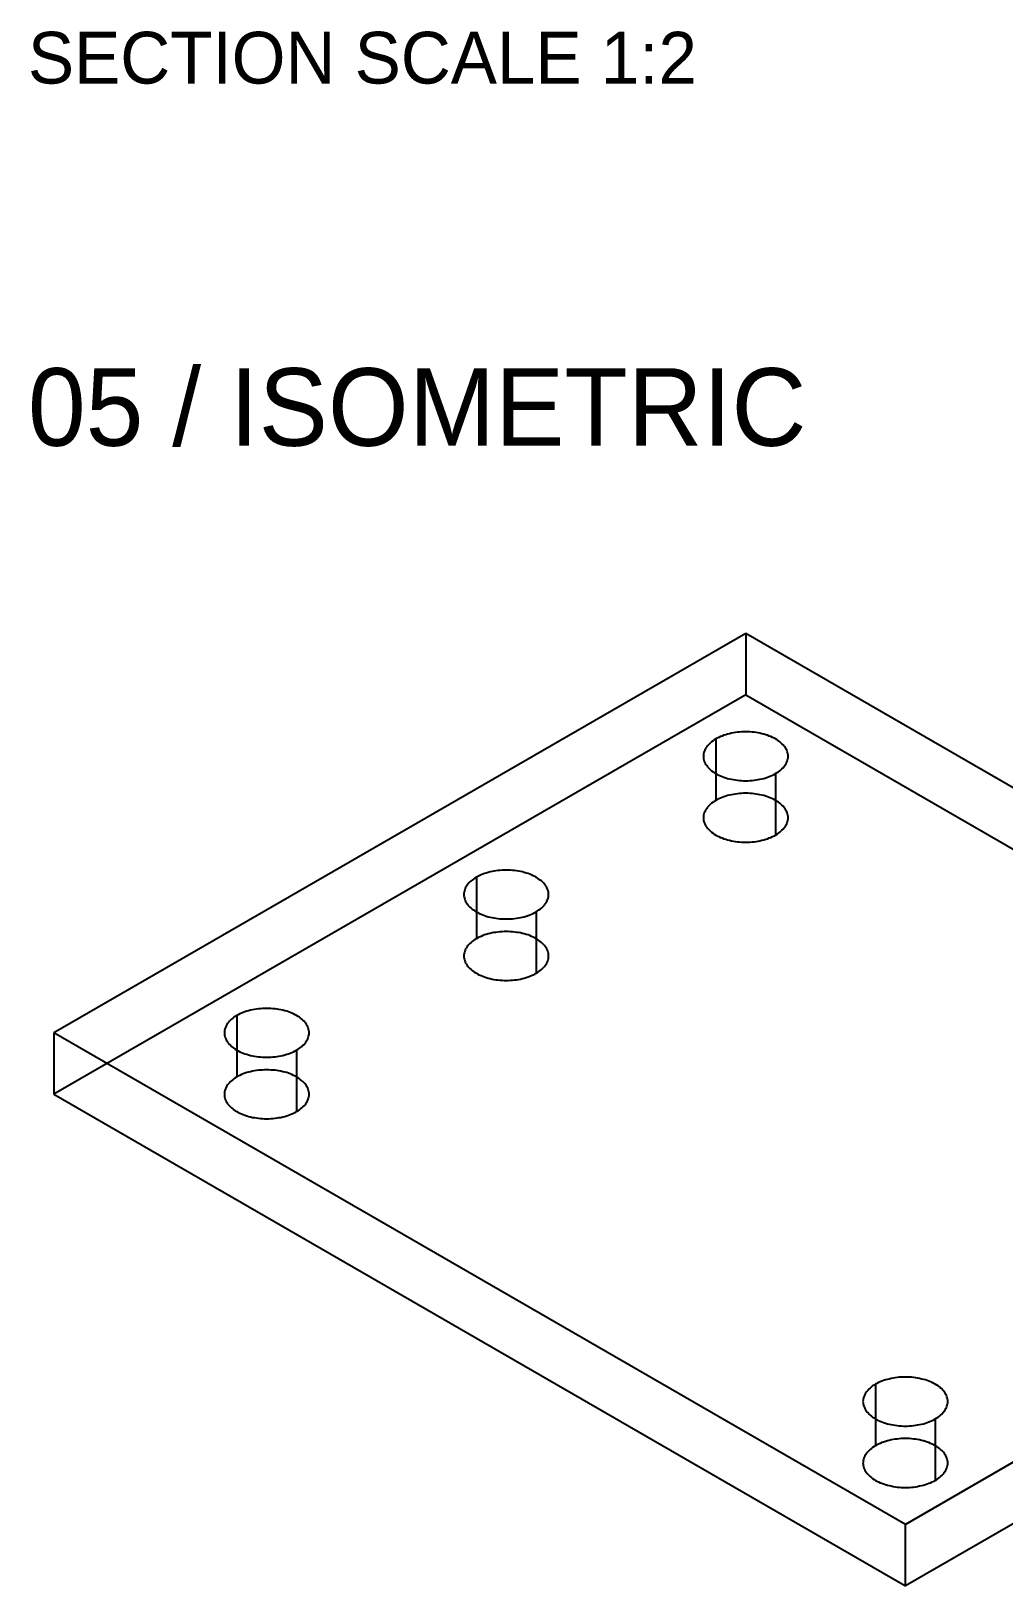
# Model space of a CAD drawing. Header units: inches. Extents: x 0.9 to 67.1, y 0.9 to 43.1.
# Drawn here: x 54.52 to 60.79, y 21.35 to 31.37 of the extents above; entities that cross this region are included whole.
import ezdxf

# ---------------------------------------------------------------- set-up
doc = ezdxf.new("R2010")
doc.units = ezdxf.units.IN
doc.header["$MEASUREMENT"] = 0

msp = doc.modelspace()

# ---------------------------------------------------------------- linework, layer by layer
at = {"layer": 'OUTLINE'}
for p, q in [((59.125, 27.485), (54.667, 24.912)), ((64.611, 24.318), (59.125, 27.485)), ((59.125, 27.485), (59.125, 27.089)), ((59.125, 27.089), (54.667, 24.516)), ((59.125, 27.089), (64.611, 23.922)), ((59.084, 26.849), (59.071, 26.848)), ((59.098, 26.85), (59.084, 26.849)), ((59.111, 26.851), (59.098, 26.85)), ((59.125, 26.851), (59.111, 26.851)), ((59.138, 26.851), (59.125, 26.851)), ((59.151, 26.85), (59.138, 26.851)), ((59.165, 26.849), (59.151, 26.85)), ((59.178, 26.848), (59.165, 26.849)), ((58.873, 26.754), (58.868, 26.747)), ((58.878, 26.761), (58.873, 26.754)), ((58.884, 26.768), (58.878, 26.761)), ((58.891, 26.774), (58.884, 26.768)), ((58.898, 26.781), (58.891, 26.774)), ((58.905, 26.787), (58.898, 26.781)), ((58.914, 26.793), (58.905, 26.787)), ((58.922, 26.799), (58.914, 26.793)), ((58.932, 26.805), (58.922, 26.799)), ((58.941, 26.81), (58.932, 26.805)), ((58.932, 26.805), (58.932, 26.409)), ((58.951, 26.815), (58.941, 26.81)), ((58.962, 26.82), (58.951, 26.815)), ((58.973, 26.824), (58.962, 26.82)), ((58.984, 26.829), (58.973, 26.824)), ((58.996, 26.832), (58.984, 26.829)), ((59.008, 26.836), (58.996, 26.832)), ((59.02, 26.839), (59.008, 26.836)), ((59.033, 26.842), (59.02, 26.839)), ((59.045, 26.844), (59.033, 26.842)), ((59.058, 26.846), (59.045, 26.844)), ((59.071, 26.848), (59.058, 26.846)), ((59.191, 26.846), (59.178, 26.848)), ((59.204, 26.844), (59.191, 26.846)), ((59.216, 26.842), (59.204, 26.844)), ((59.229, 26.839), (59.216, 26.842)), ((59.241, 26.836), (59.229, 26.839)), ((59.253, 26.832), (59.241, 26.836)), ((59.265, 26.829), (59.253, 26.832)), ((59.276, 26.824), (59.265, 26.829)), ((59.287, 26.82), (59.276, 26.824)), ((59.298, 26.815), (59.287, 26.82)), ((59.308, 26.81), (59.298, 26.815)), ((59.317, 26.805), (59.308, 26.81)), ((59.327, 26.799), (59.317, 26.805)), ((59.335, 26.793), (59.327, 26.799)), ((59.344, 26.787), (59.335, 26.793)), ((59.351, 26.781), (59.344, 26.787)), ((59.358, 26.774), (59.351, 26.781)), ((59.365, 26.768), (59.358, 26.774)), ((59.371, 26.761), (59.365, 26.768)), ((59.377, 26.754), (59.371, 26.761)), ((59.381, 26.747), (59.377, 26.754)), ((58.853, 26.709), (58.852, 26.701)), ((58.852, 26.701), (58.852, 26.694)), ((58.852, 26.694), (58.852, 26.686)), ((58.852, 26.686), (58.853, 26.678)), ((58.855, 26.717), (58.853, 26.709)), ((58.853, 26.678), (58.855, 26.67)), ((58.857, 26.724), (58.855, 26.717)), ((58.855, 26.67), (58.857, 26.663)), ((58.86, 26.732), (58.857, 26.724)), ((58.857, 26.663), (58.86, 26.655)), ((58.863, 26.739), (58.86, 26.732)), ((58.86, 26.655), (58.863, 26.648)), ((58.868, 26.747), (58.863, 26.739)), ((59.386, 26.739), (59.381, 26.747)), ((59.389, 26.732), (59.386, 26.739)), ((59.386, 26.648), (59.389, 26.655)), ((59.392, 26.724), (59.389, 26.732)), ((59.389, 26.655), (59.392, 26.663)), ((59.394, 26.717), (59.392, 26.724)), ((59.392, 26.663), (59.394, 26.67)), ((59.396, 26.709), (59.394, 26.717)), ((59.394, 26.67), (59.396, 26.678)), ((59.397, 26.701), (59.396, 26.709)), ((59.396, 26.678), (59.397, 26.686)), ((59.397, 26.694), (59.397, 26.701)), ((59.397, 26.686), (59.397, 26.694)), ((58.863, 26.648), (58.868, 26.64)), ((58.868, 26.64), (58.873, 26.633)), ((58.873, 26.633), (58.878, 26.626)), ((58.878, 26.626), (58.884, 26.619)), ((58.884, 26.619), (58.891, 26.613)), ((58.891, 26.613), (58.898, 26.606)), ((58.898, 26.606), (58.905, 26.6)), ((58.905, 26.6), (58.914, 26.594)), ((58.914, 26.594), (58.922, 26.588)), ((58.922, 26.588), (58.932, 26.582)), ((58.932, 26.582), (58.941, 26.577)), ((58.941, 26.577), (58.951, 26.572)), ((58.951, 26.572), (58.962, 26.567)), ((58.962, 26.567), (58.973, 26.563)), ((58.973, 26.563), (58.984, 26.558)), ((58.984, 26.558), (58.996, 26.555)), ((58.996, 26.555), (59.008, 26.551)), ((59.008, 26.551), (59.02, 26.548)), ((59.229, 26.548), (59.241, 26.551)), ((59.241, 26.551), (59.253, 26.555)), ((59.253, 26.555), (59.265, 26.558)), ((59.265, 26.558), (59.276, 26.563)), ((59.276, 26.563), (59.287, 26.567)), ((59.287, 26.567), (59.298, 26.572)), ((59.298, 26.572), (59.308, 26.577)), ((59.308, 26.577), (59.317, 26.582)), ((59.317, 26.582), (59.327, 26.588)), ((59.317, 26.582), (59.317, 26.186)), ((59.327, 26.588), (59.335, 26.594)), ((59.335, 26.594), (59.344, 26.6)), ((59.344, 26.6), (59.351, 26.606)), ((59.351, 26.606), (59.358, 26.613)), ((59.358, 26.613), (59.365, 26.619)), ((59.365, 26.619), (59.371, 26.626)), ((59.371, 26.626), (59.377, 26.633)), ((59.377, 26.633), (59.381, 26.64)), ((59.381, 26.64), (59.386, 26.648)), ((59.02, 26.548), (59.033, 26.545)), ((59.033, 26.545), (59.045, 26.543)), ((59.045, 26.448), (59.033, 26.446)), ((59.045, 26.543), (59.058, 26.541)), ((59.058, 26.45), (59.045, 26.448)), ((59.058, 26.541), (59.071, 26.539)), ((59.071, 26.452), (59.058, 26.45)), ((59.071, 26.539), (59.084, 26.538)), ((59.084, 26.453), (59.071, 26.452)), ((59.084, 26.538), (59.098, 26.537)), ((59.098, 26.454), (59.084, 26.453)), ((59.098, 26.537), (59.111, 26.536)), ((59.111, 26.455), (59.098, 26.454)), ((59.111, 26.536), (59.125, 26.536)), ((59.125, 26.455), (59.111, 26.455)), ((59.125, 26.536), (59.138, 26.536)), ((59.138, 26.455), (59.125, 26.455)), ((59.138, 26.536), (59.151, 26.537)), ((59.151, 26.454), (59.138, 26.455)), ((59.151, 26.537), (59.165, 26.538)), ((59.165, 26.453), (59.151, 26.454)), ((59.165, 26.538), (59.178, 26.539)), ((59.178, 26.452), (59.165, 26.453)), ((59.178, 26.539), (59.191, 26.541)), ((59.191, 26.45), (59.178, 26.452)), ((59.191, 26.541), (59.204, 26.543)), ((59.204, 26.448), (59.191, 26.45)), ((59.204, 26.543), (59.216, 26.545)), ((59.216, 26.446), (59.204, 26.448)), ((59.216, 26.545), (59.229, 26.548)), ((58.868, 26.351), (58.863, 26.343)), ((58.873, 26.358), (58.868, 26.351)), ((58.878, 26.365), (58.873, 26.358)), ((58.884, 26.372), (58.878, 26.365)), ((58.891, 26.379), (58.884, 26.372)), ((58.898, 26.385), (58.891, 26.379)), ((58.905, 26.391), (58.898, 26.385)), ((58.914, 26.397), (58.905, 26.391)), ((58.922, 26.403), (58.914, 26.397)), ((58.932, 26.409), (58.922, 26.403)), ((58.941, 26.414), (58.932, 26.409)), ((58.951, 26.419), (58.941, 26.414)), ((58.962, 26.424), (58.951, 26.419)), ((58.973, 26.428), (58.962, 26.424)), ((58.984, 26.433), (58.973, 26.428)), ((58.996, 26.436), (58.984, 26.433)), ((59.008, 26.44), (58.996, 26.436)), ((59.02, 26.443), (59.008, 26.44)), ((59.033, 26.446), (59.02, 26.443)), ((59.229, 26.443), (59.216, 26.446)), ((59.241, 26.44), (59.229, 26.443)), ((59.253, 26.436), (59.241, 26.44)), ((59.265, 26.433), (59.253, 26.436)), ((59.276, 26.428), (59.265, 26.433)), ((59.287, 26.424), (59.276, 26.428)), ((59.298, 26.419), (59.287, 26.424)), ((59.308, 26.414), (59.298, 26.419)), ((59.317, 26.409), (59.308, 26.414)), ((59.327, 26.403), (59.317, 26.409)), ((59.335, 26.397), (59.327, 26.403)), ((59.344, 26.391), (59.335, 26.397)), ((59.351, 26.385), (59.344, 26.391)), ((59.358, 26.379), (59.351, 26.385)), ((59.365, 26.372), (59.358, 26.379)), ((59.371, 26.365), (59.365, 26.372)), ((59.377, 26.358), (59.371, 26.365)), ((59.381, 26.351), (59.377, 26.358)), ((59.386, 26.343), (59.381, 26.351)), ((58.853, 26.313), (58.852, 26.305)), ((58.852, 26.305), (58.852, 26.298)), ((58.852, 26.298), (58.852, 26.29)), ((58.852, 26.29), (58.853, 26.282)), ((58.855, 26.321), (58.853, 26.313)), ((58.853, 26.282), (58.855, 26.274)), ((58.857, 26.328), (58.855, 26.321)), ((58.855, 26.274), (58.857, 26.267)), ((58.86, 26.336), (58.857, 26.328)), ((58.857, 26.267), (58.86, 26.259)), ((58.863, 26.343), (58.86, 26.336)), ((58.86, 26.259), (58.863, 26.252)), ((58.863, 26.252), (58.868, 26.244)), ((59.381, 26.244), (59.386, 26.252)), ((59.389, 26.336), (59.386, 26.343)), ((59.386, 26.252), (59.389, 26.259)), ((59.392, 26.328), (59.389, 26.336)), ((59.389, 26.259), (59.392, 26.267)), ((59.394, 26.321), (59.392, 26.328)), ((59.392, 26.267), (59.394, 26.274)), ((59.396, 26.313), (59.394, 26.321)), ((59.394, 26.274), (59.396, 26.282)), ((59.397, 26.305), (59.396, 26.313)), ((59.396, 26.282), (59.397, 26.29)), ((59.397, 26.298), (59.397, 26.305)), ((59.397, 26.29), (59.397, 26.298)), ((58.868, 26.244), (58.873, 26.237)), ((58.873, 26.237), (58.878, 26.23)), ((58.878, 26.23), (58.884, 26.223)), ((58.884, 26.223), (58.891, 26.217)), ((58.891, 26.217), (58.898, 26.21)), ((58.898, 26.21), (58.905, 26.204)), ((58.905, 26.204), (58.914, 26.198)), ((58.914, 26.198), (58.922, 26.192)), ((58.922, 26.192), (58.932, 26.186)), ((58.932, 26.186), (58.941, 26.181)), ((58.941, 26.181), (58.951, 26.176)), ((58.951, 26.176), (58.962, 26.171)), ((58.962, 26.171), (58.973, 26.167)), ((58.973, 26.167), (58.984, 26.162)), ((58.984, 26.162), (58.996, 26.159)), ((58.996, 26.159), (59.008, 26.155)), ((59.008, 26.155), (59.02, 26.152)), ((59.02, 26.152), (59.033, 26.149)), ((59.033, 26.149), (59.045, 26.147)), ((59.204, 26.147), (59.216, 26.149)), ((59.216, 26.149), (59.229, 26.152)), ((59.229, 26.152), (59.241, 26.155)), ((59.241, 26.155), (59.253, 26.159)), ((59.253, 26.159), (59.265, 26.162)), ((59.265, 26.162), (59.276, 26.167)), ((59.276, 26.167), (59.287, 26.171)), ((59.287, 26.171), (59.298, 26.176)), ((59.298, 26.176), (59.308, 26.181)), ((59.308, 26.181), (59.317, 26.186)), ((59.317, 26.186), (59.327, 26.192)), ((59.327, 26.192), (59.335, 26.198)), ((59.335, 26.198), (59.344, 26.204)), ((59.344, 26.204), (59.351, 26.21)), ((59.351, 26.21), (59.358, 26.217)), ((59.358, 26.217), (59.365, 26.223)), ((59.365, 26.223), (59.371, 26.23)), ((59.371, 26.23), (59.377, 26.237)), ((59.377, 26.237), (59.381, 26.244)), ((59.045, 26.147), (59.058, 26.145)), ((59.058, 26.145), (59.071, 26.143)), ((59.071, 26.143), (59.084, 26.142)), ((59.084, 26.142), (59.098, 26.141)), ((59.098, 26.141), (59.111, 26.14)), ((59.111, 26.14), (59.125, 26.14)), ((59.125, 26.14), (59.138, 26.14)), ((59.138, 26.14), (59.151, 26.141)), ((59.151, 26.141), (59.165, 26.142)), ((59.165, 26.142), (59.178, 26.143)), ((59.178, 26.143), (59.191, 26.145)), ((59.191, 26.145), (59.204, 26.147)), ((57.477, 25.948), (57.465, 25.945)), ((57.49, 25.951), (57.477, 25.948)), ((57.502, 25.953), (57.49, 25.951)), ((57.515, 25.955), (57.502, 25.953)), ((57.528, 25.957), (57.515, 25.955)), ((57.541, 25.958), (57.528, 25.957)), ((57.555, 25.959), (57.541, 25.958)), ((57.568, 25.96), (57.555, 25.959)), ((57.581, 25.96), (57.568, 25.96)), ((57.595, 25.96), (57.581, 25.96)), ((57.608, 25.959), (57.595, 25.96)), ((57.621, 25.958), (57.608, 25.959)), ((57.635, 25.957), (57.621, 25.958)), ((57.648, 25.955), (57.635, 25.957)), ((57.661, 25.953), (57.648, 25.955)), ((57.673, 25.951), (57.661, 25.953)), ((57.686, 25.948), (57.673, 25.951)), ((57.698, 25.945), (57.686, 25.948)), ((57.32, 25.848), (57.317, 25.841)), ((57.325, 25.856), (57.32, 25.848)), ((57.329, 25.863), (57.325, 25.856)), ((57.335, 25.87), (57.329, 25.863)), ((57.341, 25.877), (57.335, 25.87)), ((57.347, 25.884), (57.341, 25.877)), ((57.355, 25.89), (57.347, 25.884)), ((57.362, 25.896), (57.355, 25.89)), ((57.371, 25.902), (57.362, 25.896)), ((57.379, 25.908), (57.371, 25.902)), ((57.389, 25.914), (57.379, 25.908)), ((57.398, 25.919), (57.389, 25.914)), ((57.389, 25.914), (57.389, 25.518)), ((57.408, 25.924), (57.398, 25.919)), ((57.419, 25.929), (57.408, 25.924)), ((57.43, 25.934), (57.419, 25.929)), ((57.441, 25.938), (57.43, 25.934)), ((57.453, 25.941), (57.441, 25.938)), ((57.465, 25.945), (57.453, 25.941)), ((57.71, 25.941), (57.698, 25.945)), ((57.722, 25.938), (57.71, 25.941)), ((57.733, 25.934), (57.722, 25.938)), ((57.744, 25.929), (57.733, 25.934)), ((57.754, 25.924), (57.744, 25.929)), ((57.765, 25.919), (57.754, 25.924)), ((57.774, 25.914), (57.765, 25.919)), ((57.784, 25.908), (57.774, 25.914)), ((57.792, 25.902), (57.784, 25.908)), ((57.801, 25.896), (57.792, 25.902)), ((57.808, 25.89), (57.801, 25.896)), ((57.815, 25.884), (57.808, 25.89)), ((57.822, 25.877), (57.815, 25.884)), ((57.828, 25.87), (57.822, 25.877)), ((57.833, 25.863), (57.828, 25.87)), ((57.838, 25.856), (57.833, 25.863)), ((57.842, 25.848), (57.838, 25.856)), ((57.846, 25.841), (57.842, 25.848)), ((57.31, 25.818), (57.309, 25.81)), ((57.309, 25.81), (57.309, 25.803)), ((57.309, 25.803), (57.309, 25.795)), ((57.309, 25.795), (57.31, 25.787)), ((57.312, 25.826), (57.31, 25.818)), ((57.31, 25.787), (57.312, 25.779)), ((57.314, 25.833), (57.312, 25.826)), ((57.312, 25.779), (57.314, 25.772)), ((57.317, 25.841), (57.314, 25.833)), ((57.314, 25.772), (57.317, 25.764)), ((57.317, 25.764), (57.32, 25.757)), ((57.32, 25.757), (57.325, 25.75)), ((57.325, 25.75), (57.329, 25.742)), ((57.833, 25.742), (57.838, 25.75)), ((57.838, 25.75), (57.842, 25.757)), ((57.842, 25.757), (57.846, 25.764)), ((57.849, 25.833), (57.846, 25.841)), ((57.846, 25.764), (57.849, 25.772)), ((57.851, 25.826), (57.849, 25.833)), ((57.849, 25.772), (57.851, 25.779)), ((57.853, 25.818), (57.851, 25.826)), ((57.851, 25.779), (57.853, 25.787)), ((57.854, 25.81), (57.853, 25.818)), ((57.853, 25.787), (57.854, 25.795)), ((57.854, 25.803), (57.854, 25.81)), ((57.854, 25.795), (57.854, 25.803)), ((57.329, 25.742), (57.335, 25.735)), ((57.335, 25.735), (57.341, 25.728)), ((57.341, 25.728), (57.347, 25.722)), ((57.347, 25.722), (57.355, 25.715)), ((57.355, 25.715), (57.362, 25.709)), ((57.362, 25.709), (57.371, 25.703)), ((57.371, 25.703), (57.379, 25.697)), ((57.379, 25.697), (57.389, 25.691)), ((57.389, 25.691), (57.398, 25.686)), ((57.398, 25.686), (57.408, 25.681)), ((57.408, 25.681), (57.419, 25.676)), ((57.419, 25.676), (57.43, 25.672)), ((57.43, 25.672), (57.441, 25.667)), ((57.441, 25.667), (57.453, 25.664)), ((57.453, 25.664), (57.465, 25.66)), ((57.465, 25.66), (57.477, 25.657)), ((57.477, 25.657), (57.49, 25.654)), ((57.49, 25.654), (57.502, 25.652)), ((57.502, 25.652), (57.515, 25.65)), ((57.515, 25.65), (57.528, 25.648)), ((57.528, 25.648), (57.541, 25.647)), ((57.541, 25.647), (57.555, 25.646)), ((57.608, 25.646), (57.621, 25.647)), ((57.621, 25.647), (57.635, 25.648)), ((57.635, 25.648), (57.648, 25.65)), ((57.648, 25.65), (57.661, 25.652)), ((57.661, 25.652), (57.673, 25.654)), ((57.673, 25.654), (57.686, 25.657)), ((57.686, 25.657), (57.698, 25.66)), ((57.698, 25.66), (57.71, 25.664)), ((57.71, 25.664), (57.722, 25.667)), ((57.722, 25.667), (57.733, 25.672)), ((57.733, 25.672), (57.744, 25.676)), ((57.744, 25.676), (57.754, 25.681)), ((57.754, 25.681), (57.765, 25.686)), ((57.765, 25.686), (57.774, 25.691)), ((57.774, 25.691), (57.784, 25.697)), ((57.774, 25.691), (57.774, 25.295)), ((57.784, 25.697), (57.792, 25.703)), ((57.792, 25.703), (57.801, 25.709)), ((57.801, 25.709), (57.808, 25.715)), ((57.808, 25.715), (57.815, 25.722)), ((57.815, 25.722), (57.822, 25.728)), ((57.822, 25.728), (57.828, 25.735)), ((57.828, 25.735), (57.833, 25.742)), ((57.465, 25.549), (57.453, 25.545)), ((57.477, 25.552), (57.465, 25.549)), ((57.49, 25.555), (57.477, 25.552)), ((57.502, 25.557), (57.49, 25.555)), ((57.515, 25.559), (57.502, 25.557)), ((57.528, 25.561), (57.515, 25.559)), ((57.541, 25.562), (57.528, 25.561)), ((57.555, 25.563), (57.541, 25.562)), ((57.555, 25.646), (57.568, 25.645)), ((57.568, 25.564), (57.555, 25.563)), ((57.568, 25.645), (57.581, 25.645)), ((57.581, 25.564), (57.568, 25.564)), ((57.581, 25.645), (57.595, 25.645)), ((57.595, 25.564), (57.581, 25.564)), ((57.595, 25.645), (57.608, 25.646)), ((57.608, 25.563), (57.595, 25.564)), ((57.621, 25.562), (57.608, 25.563)), ((57.635, 25.561), (57.621, 25.562)), ((57.648, 25.559), (57.635, 25.561)), ((57.661, 25.557), (57.648, 25.559)), ((57.673, 25.555), (57.661, 25.557)), ((57.686, 25.552), (57.673, 25.555)), ((57.698, 25.549), (57.686, 25.552)), ((57.71, 25.545), (57.698, 25.549)), ((57.32, 25.452), (57.317, 25.445)), ((57.325, 25.46), (57.32, 25.452)), ((57.329, 25.467), (57.325, 25.46)), ((57.335, 25.474), (57.329, 25.467)), ((57.341, 25.481), (57.335, 25.474)), ((57.347, 25.488), (57.341, 25.481)), ((57.355, 25.494), (57.347, 25.488)), ((57.362, 25.5), (57.355, 25.494)), ((57.371, 25.507), (57.362, 25.5)), ((57.379, 25.512), (57.371, 25.507)), ((57.389, 25.518), (57.379, 25.512)), ((57.398, 25.523), (57.389, 25.518)), ((57.408, 25.528), (57.398, 25.523)), ((57.419, 25.533), (57.408, 25.528)), ((57.43, 25.538), (57.419, 25.533)), ((57.441, 25.542), (57.43, 25.538)), ((57.453, 25.545), (57.441, 25.542)), ((57.722, 25.542), (57.71, 25.545)), ((57.733, 25.538), (57.722, 25.542)), ((57.744, 25.533), (57.733, 25.538)), ((57.754, 25.528), (57.744, 25.533)), ((57.765, 25.523), (57.754, 25.528)), ((57.774, 25.518), (57.765, 25.523)), ((57.784, 25.512), (57.774, 25.518)), ((57.792, 25.507), (57.784, 25.512)), ((57.801, 25.5), (57.792, 25.507)), ((57.808, 25.494), (57.801, 25.5)), ((57.815, 25.488), (57.808, 25.494)), ((57.822, 25.481), (57.815, 25.488)), ((57.828, 25.474), (57.822, 25.481)), ((57.833, 25.467), (57.828, 25.474)), ((57.838, 25.46), (57.833, 25.467)), ((57.842, 25.452), (57.838, 25.46)), ((57.846, 25.445), (57.842, 25.452)), ((57.31, 25.422), (57.309, 25.414)), ((57.309, 25.414), (57.309, 25.407)), ((57.309, 25.407), (57.309, 25.399)), ((57.309, 25.399), (57.31, 25.391)), ((57.312, 25.43), (57.31, 25.422)), ((57.31, 25.391), (57.312, 25.383)), ((57.314, 25.437), (57.312, 25.43)), ((57.312, 25.383), (57.314, 25.376)), ((57.317, 25.445), (57.314, 25.437)), ((57.314, 25.376), (57.317, 25.368)), ((57.317, 25.368), (57.32, 25.361)), ((57.32, 25.361), (57.325, 25.354)), ((57.325, 25.354), (57.329, 25.346)), ((57.329, 25.346), (57.335, 25.339)), ((57.828, 25.339), (57.833, 25.346)), ((57.833, 25.346), (57.838, 25.354)), ((57.838, 25.354), (57.842, 25.361)), ((57.842, 25.361), (57.846, 25.368)), ((57.849, 25.437), (57.846, 25.445)), ((57.846, 25.368), (57.849, 25.376)), ((57.851, 25.43), (57.849, 25.437)), ((57.849, 25.376), (57.851, 25.383)), ((57.853, 25.422), (57.851, 25.43)), ((57.851, 25.383), (57.853, 25.391)), ((57.854, 25.414), (57.853, 25.422)), ((57.853, 25.391), (57.854, 25.399)), ((57.854, 25.407), (57.854, 25.414)), ((57.854, 25.399), (57.854, 25.407)), ((57.335, 25.339), (57.341, 25.332)), ((57.341, 25.332), (57.347, 25.326)), ((57.347, 25.326), (57.355, 25.319)), ((57.355, 25.319), (57.362, 25.313)), ((57.362, 25.313), (57.371, 25.307)), ((57.371, 25.307), (57.379, 25.301)), ((57.379, 25.301), (57.389, 25.295)), ((57.389, 25.295), (57.398, 25.29)), ((57.398, 25.29), (57.408, 25.285)), ((57.408, 25.285), (57.419, 25.28)), ((57.419, 25.28), (57.43, 25.276)), ((57.43, 25.276), (57.441, 25.272)), ((57.441, 25.272), (57.453, 25.268)), ((57.453, 25.268), (57.465, 25.264)), ((57.465, 25.264), (57.477, 25.261)), ((57.477, 25.261), (57.49, 25.258)), ((57.49, 25.258), (57.502, 25.256)), ((57.502, 25.256), (57.515, 25.254)), ((57.515, 25.254), (57.528, 25.252)), ((57.528, 25.252), (57.541, 25.251)), ((57.541, 25.251), (57.555, 25.25)), ((57.555, 25.25), (57.568, 25.249)), ((57.568, 25.249), (57.581, 25.249)), ((57.581, 25.249), (57.595, 25.249)), ((57.595, 25.249), (57.608, 25.25)), ((57.608, 25.25), (57.621, 25.251)), ((57.621, 25.251), (57.635, 25.252)), ((57.635, 25.252), (57.648, 25.254)), ((57.648, 25.254), (57.661, 25.256)), ((57.661, 25.256), (57.673, 25.258)), ((57.673, 25.258), (57.686, 25.261)), ((57.686, 25.261), (57.698, 25.264)), ((57.698, 25.264), (57.71, 25.268)), ((57.71, 25.268), (57.722, 25.272)), ((57.722, 25.272), (57.733, 25.276)), ((57.733, 25.276), (57.744, 25.28)), ((57.744, 25.28), (57.754, 25.285)), ((57.754, 25.285), (57.765, 25.29)), ((57.765, 25.29), (57.774, 25.295)), ((57.774, 25.295), (57.784, 25.301)), ((57.784, 25.301), (57.792, 25.307)), ((57.792, 25.307), (57.801, 25.313)), ((57.801, 25.313), (57.808, 25.319)), ((57.808, 25.319), (57.815, 25.326)), ((57.815, 25.326), (57.822, 25.332)), ((57.822, 25.332), (57.828, 25.339)), ((55.898, 25.047), (55.887, 25.043)), ((55.91, 25.051), (55.898, 25.047)), ((55.922, 25.054), (55.91, 25.051)), ((55.934, 25.057), (55.922, 25.054)), ((55.946, 25.06), (55.934, 25.057)), ((55.959, 25.062), (55.946, 25.06)), ((55.972, 25.064), (55.959, 25.062)), ((55.985, 25.066), (55.972, 25.064)), ((55.998, 25.067), (55.985, 25.066)), ((56.012, 25.068), (55.998, 25.067)), ((56.025, 25.069), (56.012, 25.068)), ((56.038, 25.069), (56.025, 25.069)), ((56.052, 25.069), (56.038, 25.069)), ((56.065, 25.068), (56.052, 25.069)), ((56.078, 25.067), (56.065, 25.068)), ((56.092, 25.066), (56.078, 25.067)), ((56.105, 25.064), (56.092, 25.066)), ((56.117, 25.062), (56.105, 25.064)), ((56.13, 25.06), (56.117, 25.062)), ((56.143, 25.057), (56.13, 25.06)), ((56.155, 25.054), (56.143, 25.057)), ((56.167, 25.051), (56.155, 25.054)), ((56.179, 25.047), (56.167, 25.051)), ((56.19, 25.043), (56.179, 25.047)), ((55.774, 24.95), (55.771, 24.942)), ((55.777, 24.957), (55.774, 24.95)), ((55.781, 24.965), (55.777, 24.957)), ((55.786, 24.972), (55.781, 24.965)), ((55.792, 24.979), (55.786, 24.972)), ((55.798, 24.986), (55.792, 24.979)), ((55.804, 24.993), (55.798, 24.986)), ((55.812, 24.999), (55.804, 24.993)), ((55.819, 25.005), (55.812, 24.999)), ((55.827, 25.012), (55.819, 25.005)), ((55.836, 25.017), (55.827, 25.012)), ((55.845, 25.023), (55.836, 25.017)), ((55.855, 25.028), (55.845, 25.023)), ((55.845, 25.023), (55.845, 24.627)), ((55.865, 25.033), (55.855, 25.028)), ((55.876, 25.038), (55.865, 25.033)), ((55.887, 25.043), (55.876, 25.038)), ((56.201, 25.038), (56.19, 25.043)), ((56.211, 25.033), (56.201, 25.038)), ((56.222, 25.028), (56.211, 25.033)), ((56.231, 25.023), (56.222, 25.028)), ((56.24, 25.017), (56.231, 25.023)), ((56.249, 25.012), (56.24, 25.017)), ((56.257, 25.005), (56.249, 25.012)), ((56.265, 24.999), (56.257, 25.005)), ((56.272, 24.993), (56.265, 24.999)), ((56.279, 24.986), (56.272, 24.993)), ((56.285, 24.979), (56.279, 24.986)), ((56.29, 24.972), (56.285, 24.979)), ((56.295, 24.965), (56.29, 24.972)), ((56.299, 24.957), (56.295, 24.965)), ((56.303, 24.95), (56.299, 24.957)), ((56.306, 24.942), (56.303, 24.95)), ((60.153, 21.744), (54.667, 24.912)), ((54.667, 24.912), (54.667, 24.516)), ((55.767, 24.927), (55.766, 24.919)), ((55.766, 24.919), (55.766, 24.912)), ((55.766, 24.912), (55.766, 24.904)), ((55.766, 24.904), (55.767, 24.896)), ((55.768, 24.935), (55.767, 24.927)), ((55.767, 24.896), (55.768, 24.889)), ((55.771, 24.942), (55.768, 24.935)), ((55.768, 24.889), (55.771, 24.881)), ((55.771, 24.881), (55.774, 24.873)), ((55.774, 24.873), (55.777, 24.866)), ((55.777, 24.866), (55.781, 24.859)), ((55.781, 24.859), (55.786, 24.851)), ((55.786, 24.851), (55.792, 24.844)), ((56.285, 24.844), (56.29, 24.851)), ((56.29, 24.851), (56.295, 24.859)), ((56.295, 24.859), (56.299, 24.866)), ((56.299, 24.866), (56.303, 24.873)), ((56.303, 24.873), (56.306, 24.881)), ((56.308, 24.935), (56.306, 24.942)), ((56.306, 24.881), (56.308, 24.889)), ((56.31, 24.927), (56.308, 24.935)), ((56.308, 24.889), (56.31, 24.896)), ((56.311, 24.919), (56.31, 24.927)), ((56.31, 24.896), (56.311, 24.904)), ((56.311, 24.912), (56.311, 24.919)), ((56.311, 24.904), (56.311, 24.912)), ((55.792, 24.844), (55.798, 24.837)), ((55.798, 24.837), (55.804, 24.831)), ((55.804, 24.831), (55.812, 24.824)), ((55.812, 24.824), (55.819, 24.818)), ((55.819, 24.818), (55.827, 24.812)), ((55.827, 24.812), (55.836, 24.806)), ((55.836, 24.806), (55.845, 24.8)), ((55.845, 24.8), (55.855, 24.795)), ((55.855, 24.795), (55.865, 24.79)), ((55.865, 24.79), (55.876, 24.785)), ((55.876, 24.785), (55.887, 24.781)), ((55.887, 24.781), (55.898, 24.777)), ((55.898, 24.777), (55.91, 24.773)), ((55.91, 24.773), (55.922, 24.769)), ((55.922, 24.769), (55.934, 24.766)), ((55.934, 24.766), (55.946, 24.763)), ((55.946, 24.763), (55.959, 24.761)), ((55.959, 24.761), (55.972, 24.759)), ((55.972, 24.759), (55.985, 24.757)), ((55.985, 24.757), (55.998, 24.756)), ((55.998, 24.756), (56.012, 24.755)), ((56.012, 24.755), (56.025, 24.754)), ((56.025, 24.754), (56.038, 24.754)), ((56.038, 24.754), (56.052, 24.754)), ((56.052, 24.754), (56.065, 24.755)), ((56.065, 24.755), (56.078, 24.756)), ((56.078, 24.756), (56.092, 24.757)), ((56.092, 24.757), (56.105, 24.759)), ((56.105, 24.759), (56.117, 24.761)), ((56.117, 24.761), (56.13, 24.763)), ((56.13, 24.763), (56.143, 24.766)), ((56.143, 24.766), (56.155, 24.769)), ((56.155, 24.769), (56.167, 24.773)), ((56.167, 24.773), (56.179, 24.777)), ((56.179, 24.777), (56.19, 24.781)), ((56.19, 24.781), (56.201, 24.785)), ((56.201, 24.785), (56.211, 24.79)), ((56.211, 24.79), (56.222, 24.795)), ((56.222, 24.795), (56.231, 24.8)), ((56.231, 24.8), (56.24, 24.806)), ((56.231, 24.8), (56.231, 24.404)), ((56.24, 24.806), (56.249, 24.812)), ((56.249, 24.812), (56.257, 24.818)), ((56.257, 24.818), (56.265, 24.824)), ((56.265, 24.824), (56.272, 24.831)), ((56.272, 24.831), (56.279, 24.837)), ((56.279, 24.837), (56.285, 24.844)), ((55.887, 24.647), (55.876, 24.642)), ((55.898, 24.651), (55.887, 24.647)), ((55.91, 24.655), (55.898, 24.651)), ((55.922, 24.658), (55.91, 24.655)), ((55.934, 24.661), (55.922, 24.658)), ((55.946, 24.664), (55.934, 24.661)), ((55.959, 24.666), (55.946, 24.664)), ((55.972, 24.668), (55.959, 24.666)), ((55.985, 24.67), (55.972, 24.668)), ((55.998, 24.671), (55.985, 24.67)), ((56.012, 24.672), (55.998, 24.671)), ((56.025, 24.673), (56.012, 24.672)), ((56.038, 24.673), (56.025, 24.673)), ((56.052, 24.673), (56.038, 24.673)), ((56.065, 24.672), (56.052, 24.673)), ((56.078, 24.671), (56.065, 24.672)), ((56.092, 24.67), (56.078, 24.671)), ((56.105, 24.668), (56.092, 24.67)), ((56.117, 24.666), (56.105, 24.668)), ((56.13, 24.664), (56.117, 24.666)), ((56.143, 24.661), (56.13, 24.664)), ((56.155, 24.658), (56.143, 24.661)), ((56.167, 24.655), (56.155, 24.658)), ((56.179, 24.651), (56.167, 24.655)), ((56.19, 24.647), (56.179, 24.651)), ((56.201, 24.642), (56.19, 24.647)), ((55.771, 24.546), (55.768, 24.539)), ((55.774, 24.554), (55.771, 24.546)), ((55.777, 24.561), (55.774, 24.554)), ((55.781, 24.569), (55.777, 24.561)), ((55.786, 24.576), (55.781, 24.569)), ((55.792, 24.583), (55.786, 24.576)), ((55.798, 24.59), (55.792, 24.583)), ((55.804, 24.597), (55.798, 24.59)), ((55.812, 24.603), (55.804, 24.597)), ((55.819, 24.609), (55.812, 24.603)), ((55.827, 24.616), (55.819, 24.609)), ((55.836, 24.621), (55.827, 24.616)), ((55.845, 24.627), (55.836, 24.621)), ((55.855, 24.632), (55.845, 24.627)), ((55.865, 24.637), (55.855, 24.632)), ((55.876, 24.642), (55.865, 24.637)), ((56.211, 24.637), (56.201, 24.642)), ((56.222, 24.632), (56.211, 24.637)), ((56.231, 24.627), (56.222, 24.632)), ((56.24, 24.621), (56.231, 24.627)), ((56.249, 24.616), (56.24, 24.621)), ((56.257, 24.609), (56.249, 24.616)), ((56.265, 24.603), (56.257, 24.609)), ((56.272, 24.597), (56.265, 24.603)), ((56.279, 24.59), (56.272, 24.597)), ((56.285, 24.583), (56.279, 24.59)), ((56.29, 24.576), (56.285, 24.583)), ((56.295, 24.569), (56.29, 24.576)), ((56.299, 24.561), (56.295, 24.569)), ((56.303, 24.554), (56.299, 24.561)), ((56.306, 24.546), (56.303, 24.554)), ((56.308, 24.539), (56.306, 24.546)), ((54.667, 24.516), (60.153, 21.348)), ((55.767, 24.531), (55.766, 24.523)), ((55.766, 24.523), (55.766, 24.516)), ((55.766, 24.516), (55.766, 24.508)), ((55.766, 24.508), (55.767, 24.5)), ((55.768, 24.539), (55.767, 24.531)), ((55.767, 24.5), (55.768, 24.493)), ((55.768, 24.493), (55.771, 24.485)), ((55.771, 24.485), (55.774, 24.477)), ((55.774, 24.477), (55.777, 24.47)), ((55.777, 24.47), (55.781, 24.463)), ((55.781, 24.463), (55.786, 24.455)), ((55.786, 24.455), (55.792, 24.448)), ((55.792, 24.448), (55.798, 24.441)), ((56.279, 24.441), (56.285, 24.448)), ((56.285, 24.448), (56.29, 24.455)), ((56.29, 24.455), (56.295, 24.463)), ((56.295, 24.463), (56.299, 24.47)), ((56.299, 24.47), (56.303, 24.477)), ((56.303, 24.477), (56.306, 24.485)), ((56.306, 24.485), (56.308, 24.493)), ((56.31, 24.531), (56.308, 24.539)), ((56.308, 24.493), (56.31, 24.5)), ((56.311, 24.523), (56.31, 24.531)), ((56.31, 24.5), (56.311, 24.508)), ((56.311, 24.516), (56.311, 24.523)), ((56.311, 24.508), (56.311, 24.516)), ((55.798, 24.441), (55.804, 24.435)), ((55.804, 24.435), (55.812, 24.428)), ((55.812, 24.428), (55.819, 24.422)), ((55.819, 24.422), (55.827, 24.416)), ((55.827, 24.416), (55.836, 24.41)), ((55.836, 24.41), (55.845, 24.404)), ((55.845, 24.404), (55.855, 24.399)), ((55.855, 24.399), (55.865, 24.394)), ((55.865, 24.394), (55.876, 24.389)), ((55.876, 24.389), (55.887, 24.385)), ((55.887, 24.385), (55.898, 24.381)), ((55.898, 24.381), (55.91, 24.377)), ((55.91, 24.377), (55.922, 24.373)), ((55.922, 24.373), (55.934, 24.37)), ((55.934, 24.37), (55.946, 24.367)), ((55.946, 24.367), (55.959, 24.365)), ((55.959, 24.365), (55.972, 24.363)), ((55.972, 24.363), (55.985, 24.361)), ((55.985, 24.361), (55.998, 24.36)), ((55.998, 24.36), (56.012, 24.359)), ((56.012, 24.359), (56.025, 24.358)), ((56.025, 24.358), (56.038, 24.358)), ((56.038, 24.358), (56.052, 24.358)), ((56.052, 24.358), (56.065, 24.359)), ((56.065, 24.359), (56.078, 24.36)), ((56.078, 24.36), (56.092, 24.361)), ((56.092, 24.361), (56.105, 24.363)), ((56.105, 24.363), (56.117, 24.365)), ((56.117, 24.365), (56.13, 24.367)), ((56.13, 24.367), (56.143, 24.37)), ((56.143, 24.37), (56.155, 24.373)), ((56.155, 24.373), (56.167, 24.377)), ((56.167, 24.377), (56.179, 24.381)), ((56.179, 24.381), (56.19, 24.385)), ((56.19, 24.385), (56.201, 24.389)), ((56.201, 24.389), (56.211, 24.394)), ((56.211, 24.394), (56.222, 24.399)), ((56.222, 24.399), (56.231, 24.404)), ((56.231, 24.404), (56.24, 24.41)), ((56.24, 24.41), (56.249, 24.416)), ((56.249, 24.416), (56.257, 24.422)), ((56.257, 24.422), (56.265, 24.428)), ((56.265, 24.428), (56.272, 24.435)), ((56.272, 24.435), (56.279, 24.441)), ((64.611, 24.318), (60.153, 21.744)), ((64.611, 23.922), (60.153, 21.348)), ((59.951, 22.642), (59.942, 22.636)), ((59.96, 22.647), (59.951, 22.642)), ((59.97, 22.652), (59.96, 22.647)), ((59.96, 22.647), (59.96, 22.251)), ((59.98, 22.658), (59.97, 22.652)), ((59.991, 22.662), (59.98, 22.658)), ((60.002, 22.667), (59.991, 22.662)), ((60.013, 22.671), (60.002, 22.667)), ((60.025, 22.675), (60.013, 22.671)), ((60.037, 22.678), (60.025, 22.675)), ((60.049, 22.681), (60.037, 22.678)), ((60.061, 22.684), (60.049, 22.681)), ((60.074, 22.687), (60.061, 22.684)), ((60.087, 22.689), (60.074, 22.687)), ((60.1, 22.69), (60.087, 22.689)), ((60.113, 22.692), (60.1, 22.69)), ((60.127, 22.693), (60.113, 22.692)), ((60.14, 22.693), (60.127, 22.693)), ((60.153, 22.693), (60.14, 22.693)), ((60.167, 22.693), (60.153, 22.693)), ((60.18, 22.693), (60.167, 22.693)), ((60.193, 22.692), (60.18, 22.693)), ((60.206, 22.69), (60.193, 22.692)), ((60.22, 22.689), (60.206, 22.69)), ((60.232, 22.687), (60.22, 22.689)), ((60.245, 22.684), (60.232, 22.687)), ((60.258, 22.681), (60.245, 22.684)), ((60.27, 22.678), (60.258, 22.681)), ((60.282, 22.675), (60.27, 22.678)), ((60.293, 22.671), (60.282, 22.675)), ((60.305, 22.667), (60.293, 22.671)), ((60.316, 22.662), (60.305, 22.667)), ((60.326, 22.658), (60.316, 22.662)), ((60.336, 22.652), (60.326, 22.658)), ((60.346, 22.647), (60.336, 22.652)), ((60.355, 22.642), (60.346, 22.647)), ((60.364, 22.636), (60.355, 22.642)), ((59.881, 22.544), (59.88, 22.536)), ((59.882, 22.551), (59.881, 22.544)), ((59.883, 22.559), (59.882, 22.551)), ((59.886, 22.567), (59.883, 22.559)), ((59.889, 22.574), (59.886, 22.567)), ((59.892, 22.582), (59.889, 22.574)), ((59.896, 22.589), (59.892, 22.582)), ((59.901, 22.596), (59.896, 22.589)), ((59.907, 22.603), (59.901, 22.596)), ((59.913, 22.61), (59.907, 22.603)), ((59.919, 22.617), (59.913, 22.61)), ((59.926, 22.623), (59.919, 22.617)), ((59.934, 22.63), (59.926, 22.623)), ((59.942, 22.636), (59.934, 22.63)), ((60.372, 22.63), (60.364, 22.636)), ((60.38, 22.623), (60.372, 22.63)), ((60.387, 22.617), (60.38, 22.623)), ((60.394, 22.61), (60.387, 22.617)), ((60.4, 22.603), (60.394, 22.61)), ((60.405, 22.596), (60.4, 22.603)), ((60.41, 22.589), (60.405, 22.596)), ((60.414, 22.582), (60.41, 22.589)), ((60.418, 22.574), (60.414, 22.582)), ((60.421, 22.567), (60.418, 22.574)), ((60.423, 22.559), (60.421, 22.567)), ((60.425, 22.551), (60.423, 22.559)), ((60.426, 22.544), (60.425, 22.551)), ((60.426, 22.536), (60.426, 22.544)), ((59.88, 22.536), (59.881, 22.528)), ((59.881, 22.528), (59.882, 22.52)), ((59.882, 22.52), (59.883, 22.513)), ((59.883, 22.513), (59.886, 22.505)), ((59.886, 22.505), (59.889, 22.498)), ((59.889, 22.498), (59.892, 22.49)), ((59.892, 22.49), (59.896, 22.483)), ((59.896, 22.483), (59.901, 22.476)), ((59.901, 22.476), (59.907, 22.468)), ((59.907, 22.468), (59.913, 22.462)), ((59.913, 22.462), (59.919, 22.455)), ((59.919, 22.455), (59.926, 22.448)), ((59.926, 22.448), (59.934, 22.442)), ((59.934, 22.442), (59.942, 22.436)), ((60.364, 22.436), (60.372, 22.442)), ((60.372, 22.442), (60.38, 22.448)), ((60.38, 22.448), (60.387, 22.455)), ((60.387, 22.455), (60.394, 22.462)), ((60.394, 22.462), (60.4, 22.468)), ((60.4, 22.468), (60.405, 22.476)), ((60.405, 22.476), (60.41, 22.483)), ((60.41, 22.483), (60.414, 22.49)), ((60.414, 22.49), (60.418, 22.498)), ((60.418, 22.498), (60.421, 22.505)), ((60.421, 22.505), (60.423, 22.513)), ((60.423, 22.513), (60.425, 22.52)), ((60.425, 22.52), (60.426, 22.528)), ((60.426, 22.528), (60.426, 22.536)), ((59.942, 22.436), (59.951, 22.43)), ((59.951, 22.43), (59.96, 22.424)), ((59.96, 22.424), (59.97, 22.419)), ((59.97, 22.419), (59.98, 22.414)), ((59.98, 22.414), (59.991, 22.409)), ((59.991, 22.409), (60.002, 22.405)), ((60.002, 22.405), (60.013, 22.401)), ((60.013, 22.401), (60.025, 22.397)), ((60.025, 22.397), (60.037, 22.393)), ((60.037, 22.393), (60.049, 22.39)), ((60.049, 22.39), (60.061, 22.388)), ((60.061, 22.388), (60.074, 22.385)), ((60.074, 22.385), (60.087, 22.383)), ((60.087, 22.383), (60.1, 22.381)), ((60.1, 22.381), (60.113, 22.38)), ((60.113, 22.38), (60.127, 22.379)), ((60.127, 22.379), (60.14, 22.378)), ((60.14, 22.378), (60.153, 22.378)), ((60.153, 22.378), (60.167, 22.378)), ((60.167, 22.378), (60.18, 22.379)), ((60.18, 22.379), (60.193, 22.38)), ((60.193, 22.38), (60.206, 22.381)), ((60.206, 22.381), (60.22, 22.383)), ((60.22, 22.383), (60.232, 22.385)), ((60.232, 22.385), (60.245, 22.388)), ((60.245, 22.388), (60.258, 22.39)), ((60.258, 22.39), (60.27, 22.393)), ((60.27, 22.393), (60.282, 22.397)), ((60.282, 22.397), (60.293, 22.401)), ((60.293, 22.401), (60.305, 22.405)), ((60.305, 22.405), (60.316, 22.409)), ((60.316, 22.409), (60.326, 22.414)), ((60.326, 22.414), (60.336, 22.419)), ((60.336, 22.419), (60.346, 22.424)), ((60.346, 22.424), (60.355, 22.43)), ((60.346, 22.424), (60.346, 22.028)), ((60.355, 22.43), (60.364, 22.436)), ((59.951, 22.246), (59.942, 22.24)), ((59.96, 22.251), (59.951, 22.246)), ((59.97, 22.257), (59.96, 22.251)), ((59.98, 22.262), (59.97, 22.257)), ((59.991, 22.266), (59.98, 22.262)), ((60.002, 22.271), (59.991, 22.266)), ((60.013, 22.275), (60.002, 22.271)), ((60.025, 22.279), (60.013, 22.275)), ((60.037, 22.282), (60.025, 22.279)), ((60.049, 22.285), (60.037, 22.282)), ((60.061, 22.288), (60.049, 22.285)), ((60.074, 22.291), (60.061, 22.288)), ((60.087, 22.293), (60.074, 22.291)), ((60.1, 22.294), (60.087, 22.293)), ((60.113, 22.296), (60.1, 22.294)), ((60.127, 22.297), (60.113, 22.296)), ((60.14, 22.297), (60.127, 22.297)), ((60.153, 22.297), (60.14, 22.297)), ((60.167, 22.297), (60.153, 22.297)), ((60.18, 22.297), (60.167, 22.297)), ((60.193, 22.296), (60.18, 22.297)), ((60.206, 22.294), (60.193, 22.296)), ((60.22, 22.293), (60.206, 22.294)), ((60.232, 22.291), (60.22, 22.293)), ((60.245, 22.288), (60.232, 22.291)), ((60.258, 22.285), (60.245, 22.288)), ((60.27, 22.282), (60.258, 22.285)), ((60.282, 22.279), (60.27, 22.282)), ((60.293, 22.275), (60.282, 22.279)), ((60.305, 22.271), (60.293, 22.275)), ((60.316, 22.266), (60.305, 22.271)), ((60.326, 22.262), (60.316, 22.266)), ((60.336, 22.257), (60.326, 22.262)), ((60.346, 22.251), (60.336, 22.257)), ((60.355, 22.246), (60.346, 22.251)), ((60.364, 22.24), (60.355, 22.246)), ((59.881, 22.148), (59.88, 22.14)), ((59.882, 22.155), (59.881, 22.148)), ((59.883, 22.163), (59.882, 22.155)), ((59.886, 22.171), (59.883, 22.163)), ((59.889, 22.178), (59.886, 22.171)), ((59.892, 22.186), (59.889, 22.178)), ((59.896, 22.193), (59.892, 22.186)), ((59.901, 22.2), (59.896, 22.193)), ((59.907, 22.207), (59.901, 22.2)), ((59.913, 22.214), (59.907, 22.207)), ((59.919, 22.221), (59.913, 22.214)), ((59.926, 22.227), (59.919, 22.221)), ((59.934, 22.234), (59.926, 22.227)), ((59.942, 22.24), (59.934, 22.234)), ((60.372, 22.234), (60.364, 22.24)), ((60.38, 22.227), (60.372, 22.234)), ((60.387, 22.221), (60.38, 22.227)), ((60.394, 22.214), (60.387, 22.221)), ((60.4, 22.207), (60.394, 22.214)), ((60.405, 22.2), (60.4, 22.207)), ((60.41, 22.193), (60.405, 22.2)), ((60.414, 22.186), (60.41, 22.193)), ((60.418, 22.178), (60.414, 22.186)), ((60.421, 22.171), (60.418, 22.178)), ((60.423, 22.163), (60.421, 22.171)), ((60.425, 22.155), (60.423, 22.163)), ((60.426, 22.148), (60.425, 22.155)), ((60.426, 22.14), (60.426, 22.148)), ((59.88, 22.14), (59.881, 22.132)), ((59.881, 22.132), (59.882, 22.124)), ((59.882, 22.124), (59.883, 22.117)), ((59.883, 22.117), (59.886, 22.109)), ((59.886, 22.109), (59.889, 22.102)), ((59.889, 22.102), (59.892, 22.094)), ((59.892, 22.094), (59.896, 22.087)), ((59.896, 22.087), (59.901, 22.08)), ((59.901, 22.08), (59.907, 22.072)), ((59.907, 22.072), (59.913, 22.066)), ((59.913, 22.066), (59.919, 22.059)), ((59.919, 22.059), (59.926, 22.052)), ((59.926, 22.052), (59.934, 22.046)), ((59.934, 22.046), (59.942, 22.04)), ((60.364, 22.04), (60.372, 22.046)), ((60.372, 22.046), (60.38, 22.052)), ((60.38, 22.052), (60.387, 22.059)), ((60.387, 22.059), (60.394, 22.066)), ((60.394, 22.066), (60.4, 22.072)), ((60.4, 22.072), (60.405, 22.08)), ((60.405, 22.08), (60.41, 22.087)), ((60.41, 22.087), (60.414, 22.094)), ((60.414, 22.094), (60.418, 22.102)), ((60.418, 22.102), (60.421, 22.109)), ((60.421, 22.109), (60.423, 22.117)), ((60.423, 22.117), (60.425, 22.124)), ((60.425, 22.124), (60.426, 22.132)), ((60.426, 22.132), (60.426, 22.14)), ((59.942, 22.04), (59.951, 22.034)), ((59.951, 22.034), (59.96, 22.028)), ((59.96, 22.028), (59.97, 22.023)), ((59.97, 22.023), (59.98, 22.018)), ((59.98, 22.018), (59.991, 22.013)), ((59.991, 22.013), (60.002, 22.009)), ((60.002, 22.009), (60.013, 22.005)), ((60.013, 22.005), (60.025, 22.001)), ((60.025, 22.001), (60.037, 21.997)), ((60.037, 21.997), (60.049, 21.994)), ((60.049, 21.994), (60.061, 21.992)), ((60.061, 21.992), (60.074, 21.989)), ((60.074, 21.989), (60.087, 21.987)), ((60.087, 21.987), (60.1, 21.985)), ((60.1, 21.985), (60.113, 21.984)), ((60.113, 21.984), (60.127, 21.983)), ((60.127, 21.983), (60.14, 21.983)), ((60.14, 21.983), (60.153, 21.982)), ((60.153, 21.982), (60.167, 21.983)), ((60.167, 21.983), (60.18, 21.983)), ((60.18, 21.983), (60.193, 21.984)), ((60.193, 21.984), (60.206, 21.985)), ((60.206, 21.985), (60.22, 21.987)), ((60.22, 21.987), (60.232, 21.989)), ((60.232, 21.989), (60.245, 21.992)), ((60.245, 21.992), (60.258, 21.994)), ((60.258, 21.994), (60.27, 21.997)), ((60.27, 21.997), (60.282, 22.001)), ((60.282, 22.001), (60.293, 22.005)), ((60.293, 22.005), (60.305, 22.009)), ((60.305, 22.009), (60.316, 22.013)), ((60.316, 22.013), (60.326, 22.018)), ((60.326, 22.018), (60.336, 22.023)), ((60.336, 22.023), (60.346, 22.028)), ((60.346, 22.028), (60.355, 22.034)), ((60.355, 22.034), (60.364, 22.04)), ((60.153, 21.348), (60.153, 21.744))]:
    msp.add_line(p, q, dxfattribs=at)

# ---------------------------------------------------------------- texts
at = {"layer": 'ANNOTATION'}
for s, height, p in [('SECTION SCALE 1:2', 0.33333, (54.5, 31.028)), ('05 / ISOMETRIC', 0.5, (54.5, 28.694))]:
    msp.add_text(s, height=height, dxfattribs=at).set_placement(p)

doc.saveas('drawing.dxf')
